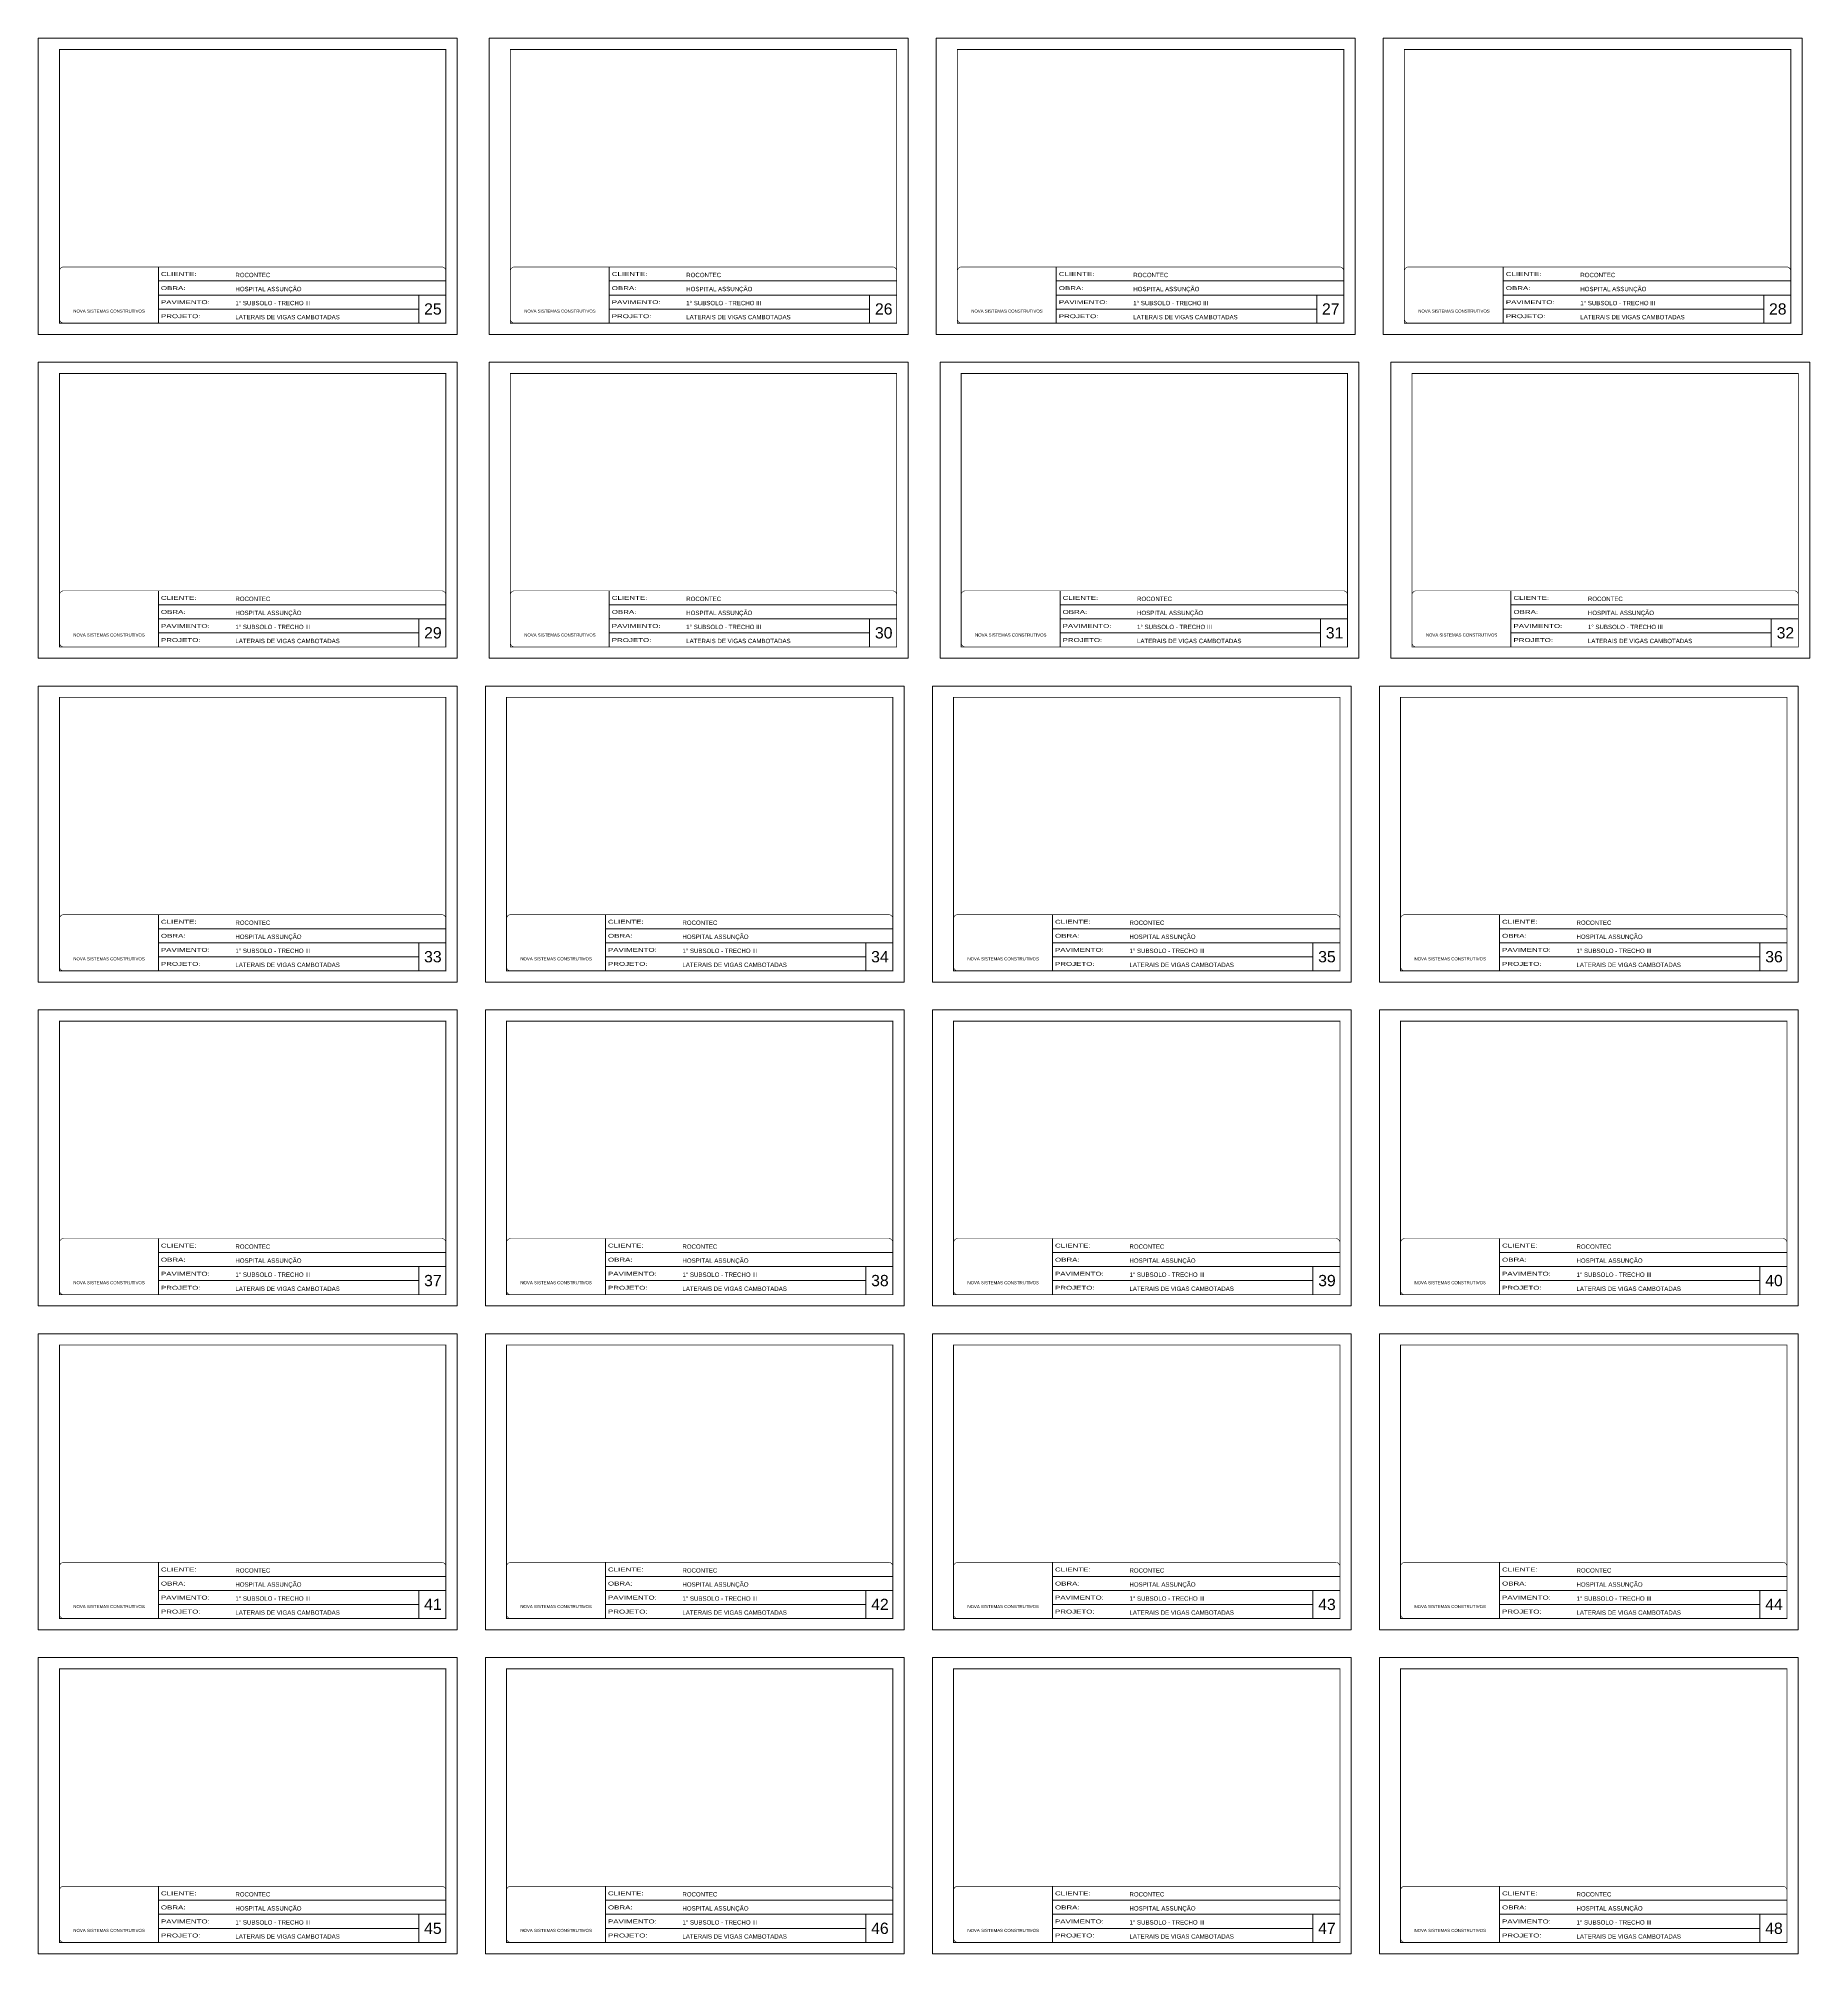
# Model space of a CAD drawing. Extents: x 2582 to 11841, y -26396 to 2611.
# Drawn here: x 2582 to 8862, y -11465 to -4672 of the extents above; entities that cross this region are included whole.
import ezdxf

# ---------------------------------------------------------------- set-up
doc = ezdxf.new("R2010")
doc.units = 0
doc.linetypes.add('CONTINUO', pattern=[0])
doc.linetypes.add('DASHED', pattern=[0.75, 0.5, -0.25])
for name, color, linetype, lineweight in [('CARIMBO', 255, 'Continuous', 9), ('Folhas', 255, 'Continuous', 9), ('SARRAFO DE PRESSAO', 251, 'DASHED', 9)]:
    doc.layers.add(name, color=color, linetype=linetype, lineweight=lineweight)
doc.styles.add('ARIAL', font='arial.ttf')
doc.styles.add('Tecnologia', font='')
doc.styles.get('Tecnologia').set_extended_font_data('Forgotten Futurist')

# ---------------------------------------------------------------- blocks, each defined once
blk = doc.blocks.new('9999999999')
at = {"color": 30, "linetype": 'CONTINUO'}
for p, q in [((98564.6, 34230.2), (98564.6, 34429.4)), ((98564.6, 34379.6), (99584, 34379.6)), ((98564.6, 34329.8), (99488, 34329.8)), ((99584, 34329.8), (99488, 34329.8)), ((99488, 34329.8), (99488, 34230.2)), ((98564.6, 34280), (99488, 34280))]:
    blk.add_line(p, q, dxfattribs=at)
at = {"color": 30, "linetype": 'CONTINUO', "const_width": 2}
blk.add_lwpolyline([(99584, 34230.2), (99584, 34414.4, 0.414214), (99569, 34429.4), (98229, 34429.4, 0.414214), (98214, 34414.4), (98214, 34245.2, 0.414214), (98229, 34230.2), (99584, 34230.2)], format="xyb", dxfattribs=at)
at = {"layer": 'Folhas'}
blk.add_lwpolyline([(98139, 34190.2), (99624, 34190.2), (99624, 35240.2), (98139, 35240.2)], close=True, dxfattribs=at)
at = {"layer": 'Folhas', "color": 30, "const_width": 3}
blk.add_lwpolyline([(98214, 34230.2), (99584, 34230.2), (99584, 35200.2), (98214, 35200.2)], close=True, dxfattribs=at)
at = {"color": 7, "linetype": 'Continuous', "ltscale": 5, "style": 'ARIAL'}
for s, height, p in [('ROCONTEC', 15.48, (98837.7, 34393.1)), ('1° SUBSOLO - TRECHO III', 15.483, (98837.7, 34293.5)), ('HOSPITAL ASSUNÇÃO', 15.483, (98837.7, 34343.3)), ('NOVA SISTEMAS CONSTRUTIVOS', 11.059, (98263.2, 34267.2)), ('LATERAIS DE VIGAS CAMBOTADAS', 15.483, (98837.7, 34243.7))]:
    blk.add_text(s, height=height, dxfattribs=at).set_placement(p)
at = {"layer": 'Folhas', "color": 7, "style": 'Tecnologia', "width": 1.5}
for s, p in [('CLIENTE:', (98573.7, 34397.2)), ('OBRA:', (98573.7, 34347.3)), ('PAVIMENTO:', (98573.7, 34297.5)), ('PROJETO:', (98573.7, 34247.7))]:
    blk.add_text(s, height=14, dxfattribs=at).set_placement(p)

msp = doc.modelspace()

# ---------------------------------------------------------------- block references
at = {"layer": 'SARRAFO DE PRESSAO', "color": 6, "linetype": 'ByBlock'}
for p in [(-95557.34, -39911.83), (-93958.84, -39911.83), (-92373.84, -39911.83), (-90788.84, -39911.83), (-95557.34, -41060.41), (-93958.84, -41060.41), (-92360.34, -41060.41), (-90761.84, -41060.41), (-95557.34, -42208.98), (-93972.34, -42208.98), (-92387.34, -42208.98), (-90802.34, -42208.98), (-95557.34, -43357.56), (-93972.34, -43357.56), (-92387.34, -43357.56), (-90802.34, -43357.56), (-95557.34, -44506.13), (-93972.34, -44506.13), (-92387.34, -44506.13), (-90802.34, -44506.13), (-95557.34, -45654.71), (-93972.34, -45654.71), (-92387.34, -45654.71), (-90802.34, -45654.71)]:
    msp.add_blockref('9999999999', p, dxfattribs=at)

# ---------------------------------------------------------------- texts
at = {"layer": 'CARIMBO', "style": 'ARIAL'}
for s, p in [('25', (3949.49, -5651.48)), ('26', (5547.99, -5651.48)), ('27', (7132.99, -5651.48)), ('28', (8717.99, -5651.48)), ('29', (3949.49, -6800.06)), ('30', (5547.99, -6800.06)), ('31', (7146.49, -6800.06)), ('32', (8744.99, -6800.06)), ('33', (3949.49, -7948.64)), ('34', (5534.49, -7948.64)), ('35', (7119.49, -7948.64)), ('36', (8704.49, -7948.64)), ('37', (3949.49, -9097.21)), ('38', (5534.49, -9097.21)), ('39', (7119.49, -9097.21)), ('40', (8704.49, -9097.21)), ('41', (3949.49, -10245.79)), ('42', (5534.49, -10245.79)), ('43', (7119.49, -10245.79)), ('44', (8704.49, -10245.79)), ('45', (3949.49, -11394.36)), ('46', (5534.49, -11394.36)), ('47', (7119.49, -11394.36)), ('48', (8704.49, -11394.36))]:
    msp.add_text(s, height=40, dxfattribs=at).set_placement(p)

doc.saveas('drawing.dxf')
